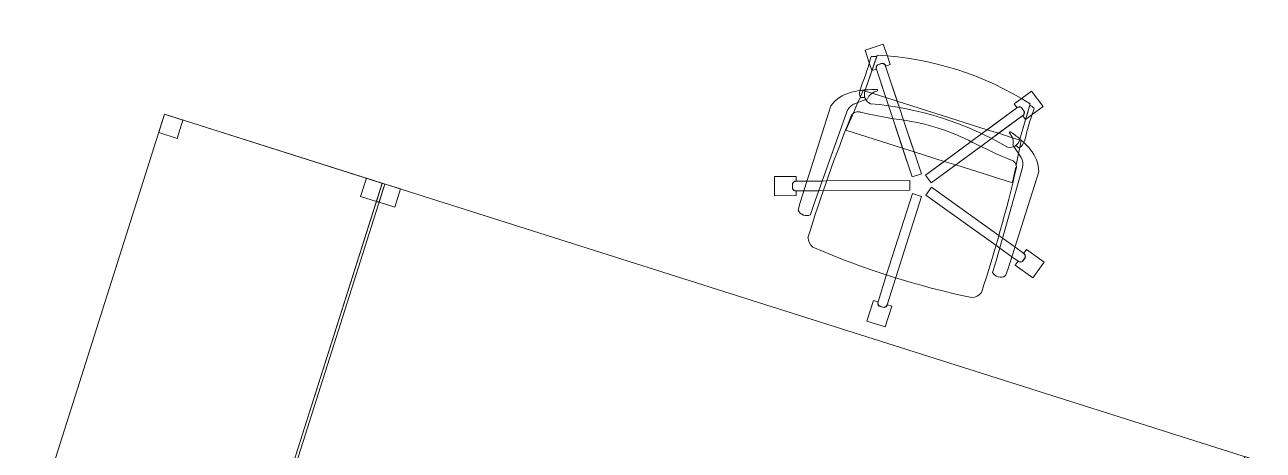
# Model space of a CAD drawing. Header units: inches. Extents: x 385 to 2249, y -1773 to -36.
# Drawn here: x 1479.3 to 1608, y -674.2 to -629.9 of the extents above; entities that cross this region are included whole.
import ezdxf

# ---------------------------------------------------------------- set-up
doc = ezdxf.new("R2010")
doc.units = ezdxf.units.IN
doc.header["$MEASUREMENT"] = 0
doc.layers.add('I-FURN', color=30, linetype='Continuous', lineweight=9)

# ---------------------------------------------------------------- blocks, each defined once
blk = doc.blocks.new('Rectangular Table - Rectangular Table-V68-Level 7 POWER _ SIGNAL')
at = {"layer": 'I-FURN'}
for p, q in [((-22, 12), (-24, 12)), ((-24, 12), (-24, 10)), ((-24, 10.03), (-24, 12)), ((-24, 12), (-22, 12)), ((24, 12), (-24, 12)), ((-24, 12), (-24, -12)), ((-24, -11.72), (-24, 12)), ((-24, 12), (24, 12)), ((-22, 10), (-22, 12)), ((-22, 12), (-22, 10)), ((22, 12), (22, 10)), ((24, 12), (22, 12)), ((22, 12), (24, 12)), ((22, 10), (22, 12)), ((24, 10), (24, 12)), ((24, 12), (24, 10)), ((24, -12), (24, 12)), ((24, 12), (24, -11.72)), ((-24, 10), (-22, 10)), ((-22, 10), (-24, 10)), ((22, 10), (24, 10)), ((24, 10), (22, 10)), ((-22, -10), (-24, -10)), ((-24, -10), (-24, -11.72)), ((-24, -11.72), (-24, -10)), ((-24, -10), (-22, -10)), ((-22, -11.72), (-22, -10)), ((-22, -10), (-22, -11.72)), ((24, -10), (22, -10)), ((22, -10), (22, -11.72)), ((22, -11.72), (22, -10)), ((22, -10), (24, -10)), ((24, -11.72), (24, -10)), ((24, -10), (24, -11.72)), ((-24, -11.72), (-24, -11.97)), ((-24, -11.97), (-24, -11.72)), ((-24, -11.97), (-24, -11.72)), ((-24, -12), (24, -12)), ((-23.96, -12), (-23.68, -12)), ((-23.69, -12), (-23.96, -12)), ((-23.68, -12), (-23.96, -12)), ((-23.68, -12), (-22, -12)), ((-22, -12), (-23.68, -12)), ((24, -12), (-23.68, -12)), ((-22, -12), (-22, -11.72)), ((-22, -11.72), (-22, -12)), ((22, -11.72), (22, -12)), ((22, -12), (22, -11.72)), ((22, -12), (24, -12)), ((24, -12), (22.04, -12)), ((24, -12), (24, -11.72)), ((24, -11.72), (24, -12)), ((24, -11.76), (24, -12))]:
    blk.add_line(p, q, dxfattribs=at)
blk = doc.blocks.new('F-Haworth_Chair_X99-Seminar - X99 Advanced Seminar Chair-V78-Level 7 POWER _ SIGNAL')
at = {"layer": 'I-FURN'}
for p, q in [((-8.08, 12.82), (-9.7, 11.65)), ((-8.08, 12.82), (-9.7, 11.65)), ((-9.7, 11.65), (-8.88, 10.52)), ((-9.7, 11.65), (-8.88, 10.52)), ((-7.29, 11.74), (-8.08, 12.82)), ((-7.29, 11.74), (-8.08, 12.82)), ((-6.76, 11), (-7.29, 11.74)), ((-6.76, 11), (-7.29, 11.74)), ((7.29, 11.74), (6.76, 11)), ((7.29, 11.74), (6.76, 11)), ((8.08, 12.82), (7.29, 11.74)), ((8.08, 12.82), (7.29, 11.74)), ((9.7, 11.65), (8.08, 12.82)), ((9.7, 11.65), (8.08, 12.82)), ((8.88, 10.52), (9.7, 11.65)), ((8.88, 10.52), (9.7, 11.65)), ((-8.88, 10.52), (-8.38, 9.83)), ((-8.88, 10.52), (-8.38, 9.83)), ((-8.34, 11.52), (-8.42, 7.57)), ((-8.42, 7.57), (-8.34, 11.37)), ((-8, 10.58), (-7.59, 10.88)), ((-8, 10.58), (-7.59, 10.88)), ((-7.59, 10.87), (-7.99, 10.57)), ((-7.59, 10.87), (-7.99, 10.57)), ((-4.9, 7.6), (-7.16, 10.71)), ((-4.47, 7.01), (-7.16, 10.71)), ((-7.15, 10.72), (-6.76, 11)), ((-7.15, 10.72), (-6.76, 11)), ((7.16, 10.71), (4.47, 7.01)), ((7.16, 10.71), (4.9, 7.6)), ((6.76, 11), (7.15, 10.72)), ((6.76, 11), (7.15, 10.72)), ((7.59, 10.88), (8, 10.58)), ((7.59, 10.88), (8, 10.58)), ((7.99, 10.57), (7.59, 10.87)), ((7.99, 10.57), (7.59, 10.87)), ((8.42, 7.57), (8.34, 11.52)), ((8.34, 11.37), (8.42, 7.57)), ((8.38, 9.83), (8.88, 10.52)), ((8.38, 9.83), (8.88, 10.52)), ((-8.38, 9.83), (-7.99, 10.11)), ((-8.38, 9.83), (-7.99, 10.11)), ((-7.97, 10.12), (-6.14, 7.6)), ((-7.97, 10.12), (-5.57, 6.82)), ((5.57, 6.82), (7.97, 10.12)), ((6.14, 7.6), (7.97, 10.12)), ((7.99, 10.11), (8.38, 9.83)), ((7.99, 10.11), (8.38, 9.83)), ((-7.18, 7.99), (-7.21, 8.13)), ((7.21, 8.13), (7.18, 7.99)), ((-9.13, 5.92), (-8.07, 6.77)), ((-8.68, 6.87), (-8.75, 6.22)), ((-8.62, 7.42), (-8.68, 6.91)), ((-8.6, 7.6), (-8.62, 7.43)), ((-8.61, 6.81), (-8.23, 6.95)), ((-8.49, 7.6), (-8.56, 7.6)), ((-7.65, 7.6), (-8.4, 7.6)), ((-8.07, 6.77), (-7.95, 6.87)), ((-6.14, 7.6), (-7.65, 7.6)), ((-4.9, 7.6), (-6.14, 7.6)), ((-6.14, 7.6), (-5.57, 6.82)), ((-5.57, 6.82), (-4.79, 5.75)), ((-5.57, 6.82), (-4.79, 5.75)), ((4.9, 7.6), (-4.9, 7.6)), ((-4.47, 7.01), (-4.9, 7.6)), ((-3.68, 5.91), (-4.47, 7.01)), ((-3.68, 5.91), (-4.47, 7.01)), ((4.47, 7.01), (3.68, 5.91)), ((4.47, 7.01), (3.68, 5.91)), ((4.9, 7.6), (4.47, 7.01)), ((4.79, 5.75), (5.57, 6.82)), ((4.79, 5.75), (5.57, 6.82)), ((6.14, 7.6), (4.9, 7.6)), ((5.57, 6.82), (6.14, 7.6)), ((7.65, 7.6), (6.14, 7.6)), ((8.4, 7.6), (7.65, 7.6)), ((7.95, 6.87), (8.03, 6.81)), ((8.07, 6.77), (9.13, 5.92)), ((8.23, 6.95), (8.61, 6.81)), ((8.56, 7.6), (8.49, 7.6)), ((8.62, 7.43), (8.6, 7.6)), ((8.68, 6.87), (8.63, 7.39)), ((8.75, 6.22), (8.68, 6.87)), ((-8.75, 6.22), (-8.88, 4.99)), ((-4.79, 5.75), (-2.89, 3.12)), ((-4.79, 5.75), (-1.04, 0.58)), ((-1.65, 3.12), (-3.68, 5.91)), ((-0.23, 1.17), (-3.68, 5.91)), ((3.68, 5.91), (0.23, 1.17)), ((1.04, 0.58), (4.79, 5.75)), ((3.68, 5.91), (1.65, 3.12)), ((2.89, 3.12), (4.79, 5.75)), ((8.88, 4.99), (8.75, 6.22)), ((-11.32, 5.06), (-11.32, -5.48)), ((-9.92, -5.36), (-9.57, 4.97)), ((-8.9, 4.8), (-9.07, 3.2)), ((-8.88, 4.99), (-8.89, 4.91)), ((8.89, 4.91), (8.88, 4.99)), ((9.07, 3.2), (8.9, 4.8)), ((9.57, 4.97), (9.92, -5.36)), ((11.32, -5.48), (11.32, 5.06)), ((-9.07, 3.2), (-9.07, 3.12)), ((-9.07, 3.12), (-2.89, 3.12)), ((-2.89, 3.12), (-1.65, 3.12)), ((-2.89, 3.12), (-1.04, 0.58)), ((-1.65, 3.12), (1.65, 3.12)), ((-0.23, 1.17), (-1.65, 3.12)), ((1.65, 3.12), (0.23, 1.17)), ((1.04, 0.58), (2.89, 3.12)), ((1.65, 3.12), (2.89, 3.12)), ((2.89, 3.12), (9.07, 3.12)), ((9.07, 3.12), (9.07, 3.2)), ((-1.18, 0.14), (-9.37, -2.52)), ((-1.18, 0.14), (-9.37, -2.52)), ((-0.87, -0.81), (-1.18, 0.14)), ((-0.87, -0.81), (-1.18, 0.14)), ((-1.04, 0.58), (-0.23, 1.17)), ((-1.04, 0.58), (-0.23, 1.17)), ((0.23, 1.17), (1.04, 0.58)), ((0.23, 1.17), (1.04, 0.58)), ((1.18, 0.14), (0.87, -0.81)), ((1.18, 0.14), (0.87, -0.81)), ((9.37, -2.52), (1.18, 0.14)), ((9.37, -2.52), (1.18, 0.14)), ((-9.38, -3.57), (-0.87, -0.81)), ((-9.38, -3.57), (-0.87, -0.81)), ((-0.5, -1.08), (-0.5, -9.91)), ((0.5, -1.08), (-0.5, -1.08)), ((-0.5, -1.08), (-0.5, -9.91)), ((0.5, -1.08), (-0.5, -1.08)), ((0.5, -9.91), (0.5, -1.08)), ((0.5, -9.91), (0.5, -1.08)), ((0.87, -0.81), (9.38, -3.57)), ((0.87, -0.81), (9.38, -3.57)), ((-9.37, -2.52), (-9.83, -2.67)), ((-9.37, -2.52), (-9.83, -2.67)), ((9.83, -2.67), (9.37, -2.52)), ((9.83, -2.67), (9.37, -2.52)), ((-12.55, -3.03), (-14.69, -3.72)), ((-12.55, -3.03), (-14.69, -3.72)), ((-14.69, -3.72), (-14.08, -5.62)), ((-14.69, -3.72), (-14.08, -5.62)), ((-12.53, -4.34), (-12.69, -3.85)), ((-12.53, -4.34), (-12.69, -3.85)), ((-12.68, -3.86), (-12.52, -4.33)), ((-12.68, -3.86), (-12.52, -4.33)), ((-12.4, -3.49), (-12.55, -3.03)), ((-12.4, -3.49), (-12.55, -3.03)), ((-11.32, -3.15), (-12.4, -3.5)), ((-11.32, -3.15), (-12.4, -3.5)), ((-9.83, -2.67), (-11.32, -3.15)), ((-9.83, -2.67), (-11.32, -3.15)), ((-11.32, -4.21), (-9.86, -3.73)), ((-11.32, -4.21), (-9.86, -3.73)), ((-9.86, -3.73), (-9.38, -3.57)), ((-9.86, -3.73), (-9.38, -3.57)), ((9.38, -3.57), (9.86, -3.73)), ((9.38, -3.57), (9.86, -3.73)), ((11.32, -3.15), (9.83, -2.67)), ((11.32, -3.15), (9.83, -2.67)), ((9.86, -3.73), (11.32, -4.21)), ((9.86, -3.73), (11.32, -4.21)), ((12.4, -3.5), (11.32, -3.15)), ((12.4, -3.5), (11.32, -3.15)), ((12.55, -3.03), (12.4, -3.49)), ((12.55, -3.03), (12.4, -3.49)), ((12.52, -4.33), (12.68, -3.86)), ((12.52, -4.33), (12.68, -3.86)), ((12.69, -3.85), (12.53, -4.34)), ((12.69, -3.85), (12.53, -4.34)), ((14.69, -3.72), (12.55, -3.03)), ((14.69, -3.72), (12.55, -3.03)), ((14.08, -5.62), (14.69, -3.72)), ((14.08, -5.62), (14.69, -3.72)), ((-14.08, -5.62), (-11.94, -4.93)), ((-14.08, -5.62), (-11.94, -4.93)), ((-12.09, -4.45), (-11.32, -4.21)), ((-12.09, -4.45), (-11.32, -4.21)), ((-11.94, -4.93), (-12.09, -4.47)), ((-11.94, -4.93), (-12.09, -4.47)), ((11.32, -4.21), (12.09, -4.45)), ((11.32, -4.21), (12.09, -4.45)), ((12.09, -4.47), (11.94, -4.93)), ((12.09, -4.47), (11.94, -4.93)), ((11.94, -4.93), (14.08, -5.62)), ((11.94, -4.93), (14.08, -5.62)), ((-11.32, -5.48), (-11.3, -6.32)), ((-9.92, -6.36), (-9.92, -5.36)), ((9.92, -5.36), (9.92, -6.36)), ((11.3, -6.32), (11.32, -5.48)), ((-0.5, -9.91), (-0.5, -12.88)), ((-0.5, -9.91), (-0.5, -12.88)), ((0.5, -12.88), (0.5, -9.91)), ((0.5, -12.88), (0.5, -9.91)), ((-0.52, -12.88), (-1, -12.88)), ((-1, -12.88), (-1, -15.13)), ((-0.52, -12.88), (-1, -12.88)), ((-1, -12.88), (-1, -15.13)), ((0.26, -13.26), (-0.26, -13.26)), ((0.26, -13.26), (-0.26, -13.26)), ((-0.25, -13.25), (0.25, -13.25)), ((-0.25, -13.25), (0.25, -13.25)), ((1, -12.88), (0.52, -12.88)), ((1, -12.88), (0.52, -12.88)), ((1, -15.13), (1, -12.88)), ((1, -15.13), (1, -12.88)), ((-1, -15.13), (1, -15.13)), ((-1, -15.13), (1, -15.13))]:
    blk.add_line(p, q, dxfattribs=at)
for centre, radius, start, end in [((0, -20.29), 32.89, 75.3075, 104.696), ((-36.06, 10.03), 27.2, 355.9857, 2.5118), ((0, -20.73), 33.17, 104.5766, 105.5522), ((-7.66, 10.36), 0.407, 147.1651, 216.8349), ((-7.66, 10.36), 0.407, 147.1651, 216.8349), ((-7.64, 10.36), 0.406, 148.6199, 216), ((-7.64, 10.36), 0.406, 148.6199, 216), ((-7.48, 10.49), 0.407, 49.0991, 104.8349), ((-7.48, 10.49), 0.407, 35.1651, 104.8349), ((-7.49, 10.47), 0.406, 36, 103.3801), ((-7.49, 10.47), 0.406, 36, 103.3801), ((-7.48, 10.49), 0.407, 35.1651, 49.0991), ((7.48, 10.49), 0.407, 75.1651, 144.8349), ((7.48, 10.49), 0.407, 75.1651, 144.8349), ((7.49, 10.47), 0.406, 76.6199, 144), ((7.49, 10.47), 0.406, 117.0479, 144), ((7.49, 10.47), 0.406, 76.6199, 117.0479), ((7.64, 10.36), 0.406, 324, 31.3801), ((7.64, 10.36), 0.406, 324, 17.9041), ((7.66, 10.36), 0.407, 323.1651, 32.8349), ((7.64, 10.36), 0.406, 17.9041, 31.3801), ((7.66, 10.36), 0.407, 323.1651, 4.967), ((7.66, 10.36), 0.407, 4.967, 32.8349), ((0, -20.73), 33.17, 74.4478, 75.4234), ((36.06, 10.03), 27.2, 177.4882, 184.0143), ((-5.2, 7.86), 3.74, 175.9857, 189.9064), ((-4.71, -1.15), 9.61, 105.0666, 112.7369), ((-6.55, 6.76), 1.38, 117.0503, 145.9813), ((6.55, 6.76), 1.38, 34.0187, 62.9497), ((4.71, -1.15), 9.61, 67.2631, 74.9334), ((5.2, 7.86), 3.74, 350.0936, 4.0143), ((-7.87, 3.92), 3.63, 121.9522, 161.8211), ((-4.71, -1.15), 9.61, 116.0036, 121.9522), ((-4.71, -1.15), 9.61, 113.5094, 116.0036), ((-8.28, 7.33), 0.613, 189.9064, 237.4573), ((-4.71, -1.15), 9.61, 112.927, 113.3607), ((-7.37, 7.55), 1.05, 178.8214, 214.7998), ((-7.37, 7.55), 1.05, 178.8214, 264.0446), ((-6.55, 6.76), 1.38, 147.5752, 174.9122), ((0, -26.49), 33.83, 77.2285, 102.7715), ((7.37, 7.55), 1.05, 275.9554, 1.1786), ((6.55, 6.76), 1.38, 5.0878, 32.4248), ((7.37, 7.55), 1.05, 325.2002, 1.1786), ((4.71, -1.15), 9.61, 66.6393, 67.073), ((4.71, -1.15), 9.61, 64.0388, 66.4906), ((8.28, 7.33), 0.613, 302.5427, 350.0936), ((4.71, -1.15), 9.61, 58.0478, 63.9964), ((7.87, 3.92), 3.63, 18.1789, 58.0478), ((-8.18, 4.9), 1.39, 132.8922, 177.1987), ((-8.24, 4.59), 0.763, 84.2338, 165.7662), ((-11.32, 48.08), 42.84, 274.2301, 280.0233), ((0, -15.97), 22.19, 79.9767, 100.0233), ((11.32, 48.08), 42.84, 259.9767, 265.7699), ((8.24, 4.59), 0.763, 14.2338, 95.7662), ((8.18, 4.9), 1.39, 2.8013, 47.1078), ((144.06, -7.32), 153.52, 175.4787, 180.5251), ((-144.06, -7.32), 153.52, 359.4749, 4.5213), ((-12.28, -3.88), 0.407, 107.1651, 176.8349), ((-12.28, -3.88), 0.407, 107.1651, 176.8349), ((-12.27, -3.89), 0.406, 108, 175.3801), ((-12.27, -3.89), 0.406, 161.9041, 175.3801), ((-12.27, -3.89), 0.406, 121.476, 161.9041), ((-12.27, -3.89), 0.406, 108, 121.476), ((12.28, -3.88), 0.407, 3.1651, 72.8349), ((12.28, -3.88), 0.407, 3.1651, 72.8349), ((12.27, -3.89), 0.406, 45.0479, 72), ((12.27, -3.89), 0.406, 4.6199, 72), ((12.27, -3.89), 0.406, 4.6199, 45.0479), ((-12.22, -4.09), 0.407, 219.1651, 288.8349), ((-12.22, -4.09), 0.407, 219.1651, 288.8349), ((-12.22, -4.07), 0.406, 220.6199, 274.524), ((-12.22, -4.07), 0.406, 220.6199, 288), ((-12.22, -4.07), 0.406, 274.524, 288), ((12.22, -4.07), 0.406, 252, 319.3801), ((12.22, -4.09), 0.407, 251.1651, 320.8349), ((12.22, -4.09), 0.407, 251.1651, 320.8349), ((12.22, -4.07), 0.406, 252, 265.476), ((12.22, -4.07), 0.406, 265.476, 305.9041), ((12.22, -4.07), 0.406, 305.9041, 319.3801), ((-10.58, -5.68), 0.956, 221.8901, 314.1099), ((10.58, -5.68), 0.956, 225.8901, 318.1099), ((-8.21, -8.28), 1.31, 200.0433, 249.9567), ((8.21, -8.28), 1.31, 290.0433, 339.9567), ((0, 75.01), 84.96, 264.1475, 275.8525), ((-0.11, -12.88), 0.407, 179.1651, 248.8349), ((-0.11, -12.88), 0.407, 179.1651, 248.8349), ((-0.09, -12.88), 0.406, 180, 193.476), ((-0.09, -12.88), 0.406, 180, 247.3801), ((-0.09, -12.88), 0.406, 193.476, 233.9041), ((-0.09, -12.88), 0.406, 233.9041, 247.3801), ((0.09, -12.88), 0.406, 292.6199, 360), ((0.09, -12.88), 0.406, 292.6199, 306.0959), ((0.11, -12.88), 0.407, 291.1651, 0.8349), ((0.11, -12.88), 0.407, 291.1651, 0.8349), ((0.09, -12.88), 0.406, 306.0959, 346.524), ((0.09, -12.88), 0.406, 346.524, 360)]:
    blk.add_arc(centre, radius, start, end, dxfattribs=at)
blk = doc.blocks.new('Rectangular Table - Rectangular Table-V79-Level 7 POWER _ SIGNAL')
at = {"layer": 'I-FURN'}
for p, q in [((-46, 24), (-48, 24)), ((-48, 24), (-48, 23.72)), ((-48, 23.72), (-48, 24)), ((-48, 24), (-46, 24)), ((48, 24), (-48, 24)), ((-48, 24), (-48, -24)), ((-48, 23.72), (-48, 24)), ((-48, 24), (47.72, 24)), ((-48, 23.72), (-48, 22)), ((-48, 22), (-48, 23.72)), ((-48, -24), (-48, 23.72)), ((-46, 23.72), (-46, 24)), ((-46, 24), (-46, 23.72)), ((-46, 22), (-46, 23.72)), ((-46, 23.72), (-46, 22)), ((46, 24), (46, 23.72)), ((47.72, 24), (46, 24)), ((46, 24), (47.72, 24)), ((46, 23.72), (46, 24)), ((46, 23.72), (46, 22)), ((46, 22), (46, 23.72)), ((48, 24), (47.72, 24)), ((47.72, 24), (48, 24)), ((47.72, 24), (48, 24)), ((48, 23.72), (48, 24)), ((48, 24), (48, 23.72)), ((48, -24), (48, 24)), ((48, 24), (48, 23.72)), ((48, 22), (48, 23.72)), ((48, 23.72), (48, 22.04)), ((48, 23.72), (48, -23.96)), ((-48, 22), (-46, 22)), ((-46, 22), (-48, 22)), ((46, 22), (47.72, 22)), ((47.72, 22), (46, 22)), ((47.72, 22), (48, 22)), ((48, 22), (47.72, 22)), ((-46, -22), (-48, -22)), ((-48, -22), (-48, -24)), ((-48, -22.14), (-48, -22)), ((-48, -22), (-46, -22)), ((-48, -24), (-48, -22.14)), ((-46, -24), (-46, -22)), ((-46, -22), (-46, -24)), ((47.72, -22), (46, -22)), ((46, -22), (46, -24)), ((46, -24), (46, -22)), ((46, -22), (47.72, -22)), ((48, -22), (47.72, -22)), ((47.72, -22), (48, -22)), ((48, -23.96), (48, -22)), ((48, -22), (48, -23.96)), ((-48, -24), (-46, -24)), ((-46, -24), (-48, -24)), ((-48, -24), (48, -24)), ((48, -24), (-48, -24)), ((46, -24), (48, -24)), ((48, -24), (46, -24))]:
    blk.add_line(p, q, dxfattribs=at)

msp = doc.modelspace()

# ---------------------------------------------------------------- block references
at = {"layer": 'I-FURN'}
for name, p, rotation in [('F-Haworth_Chair_X99-Seminar - X99 Advanced Seminar Chair-V78-Level 7 POWER _ SIGNAL', (1572.35, -646.61), 342.3961865743617), ('Rectangular Table - Rectangular Table-V68-Level 7 POWER _ SIGNAL', (1498.05, -665.75), 72.39618657436164), ('Rectangular Table - Rectangular Table-V79-Level 7 POWER _ SIGNAL', (1554.98, -683.78), 162.3961865743618)]:
    msp.add_blockref(name, p, dxfattribs=dict(at, rotation=rotation))

doc.saveas('drawing.dxf')
